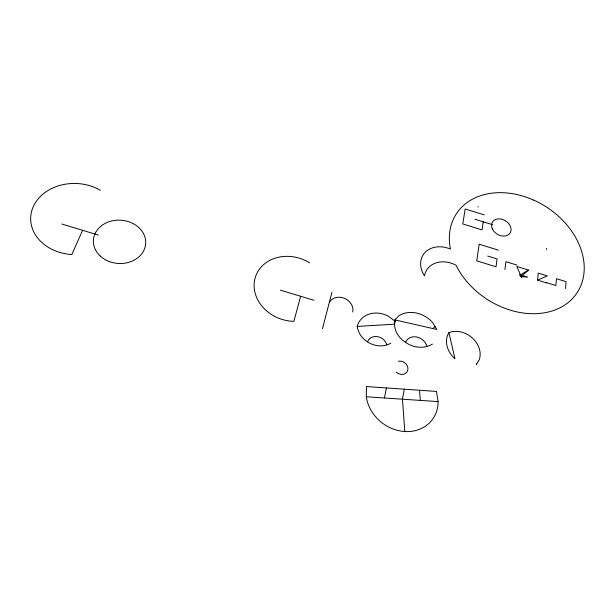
<?xml version="1.0" encoding="UTF-8"?>
<svg xmlns="http://www.w3.org/2000/svg" width="615" height="615" viewBox="0 0 615 615"><rect width="100%" height="100%" fill="white"/><g stroke="black" fill="none" stroke-linecap="round" stroke-linejoin="round"><path stroke-width="0.92" d="M366.294 396.76L366.432 386.558L436.512 391.424L438.095 401.595A37.869 32.741 37.3 0 1 404.555 431.515A37.869 32.741 37.3 0 1 366.294 396.76L438.095 401.595M565.516 288.496L566.084 281.67L556.483 278.71L555.868 285.521L546.666 282.692M546.543 249.406L546.65 248.314M537.548 280.14L538.279 273.098L547.327 275.889L537.548 280.14L546.643 282.938M504.915 269.524L505.922 261.675L517 265.096M483.252 221.815L482.045 229.918L462.749 223.937L465.201 208.969L484.274 214.896M478.293 206.947L477.878 206.817M404.301 389.187L402.456 399.197L404.801 431.53M521.666 277.603L521.843 276.635L519.952 274.721L527.708 277.111L521.843 276.635L520.405 276.173L519.952 274.721L521.666 277.603L516.831 266.48L528.485 270.077L521.151 276.412M384.437 397.982L386.412 387.942M395.599 319.139L394.592 324.174A20.972 17.458 32.4 0 0 405.677 342.355C413.242 348.098 424.212 348.982 432.476 344.116M322.491 328.625L331.977 292.256M394.845 319.908L436.919 329.479L432.445 322.36A25.476 21.287 33 0 0 398.835 315.81L394.845 319.908L394.246 322.175L394.592 324.174L357.2 326.434C359.298 341.279 377.664 350.85 390.794 343.193M300.635 296.276L293.87 321.353A37.369 31.796 20.3 0 1 255.048 278.234A37.369 31.796 20.3 0 1 309.66 262.828M405.677 342.355L406.038 341.333A11.639 9.779 33.9 0 1 416.47 336.928A11.639 9.779 33.9 0 1 426.464 345.007L426.818 346.391M367.609 341.863L368.078 340.633A10.44 8.925 31.2 0 1 377.664 336.666A10.44 8.925 31.2 0 1 386.581 343.946L386.774 344.769M82.594 230.31L71.824 254.541A44.08 35.593 1.3 0 1 33.233 206.725A44.08 35.593 1.3 0 1 100.383 190.304M476.617 364.019L476.218 364.68L479.239 359.783A21.756 17.897 36.5 0 0 472.235 337.873A21.756 17.897 36.5 0 0 448.919 332.661L454.985 358.783A22.801 18.627 36.5 0 1 448.919 332.661M432.975 328.579L435.02 326.457M520.49 274.89L528.485 270.077M61.861 224.037L98.269 235.053M280.425 290.165L313.85 300.274M498.265 250.113L479.208 244.224L476.725 260.845L496.021 266.787L497.074 258.946L487.687 256.048M474.926 219.224L492.738 224.759M395.161 321.307L388.634 316.348A23.485 19.934 30.5 0 0 357.2 326.434M419.499 390.241L420.345 400.403M329.532 302.088A12.73 10.816 25.8 0 1 344.654 298.429A12.73 10.816 25.8 0 1 352.703 312.028M398.482 361.205A7.411 6.327 34.6 0 1 407.868 369.869A7.411 6.327 34.6 0 1 396.368 372.229M100.114 255.948A26.199 21.663 3.9 0 0 144.456 249.029A26.199 21.663 3.9 0 0 114.052 220.516A26.199 21.663 3.9 0 0 100.114 255.948M533.766 200.136A72.124 54.866 33.1 0 0 450.441 249.075A24.777 19.711 30.6 0 0 425.111 252.358A24.777 19.711 30.6 0 0 424.496 275.835A24.485 19.603 31.6 0 1 455.992 265.173A72.124 54.866 33.1 0 0 568.875 301.934A72.124 54.866 33.1 0 0 533.766 200.136M492.369 228.941A10.401 7.872 31.3 0 0 509.22 234.1A10.401 7.872 31.3 0 0 502.347 219.371A10.401 7.872 31.3 0 0 492.369 228.941"/></g></svg>
